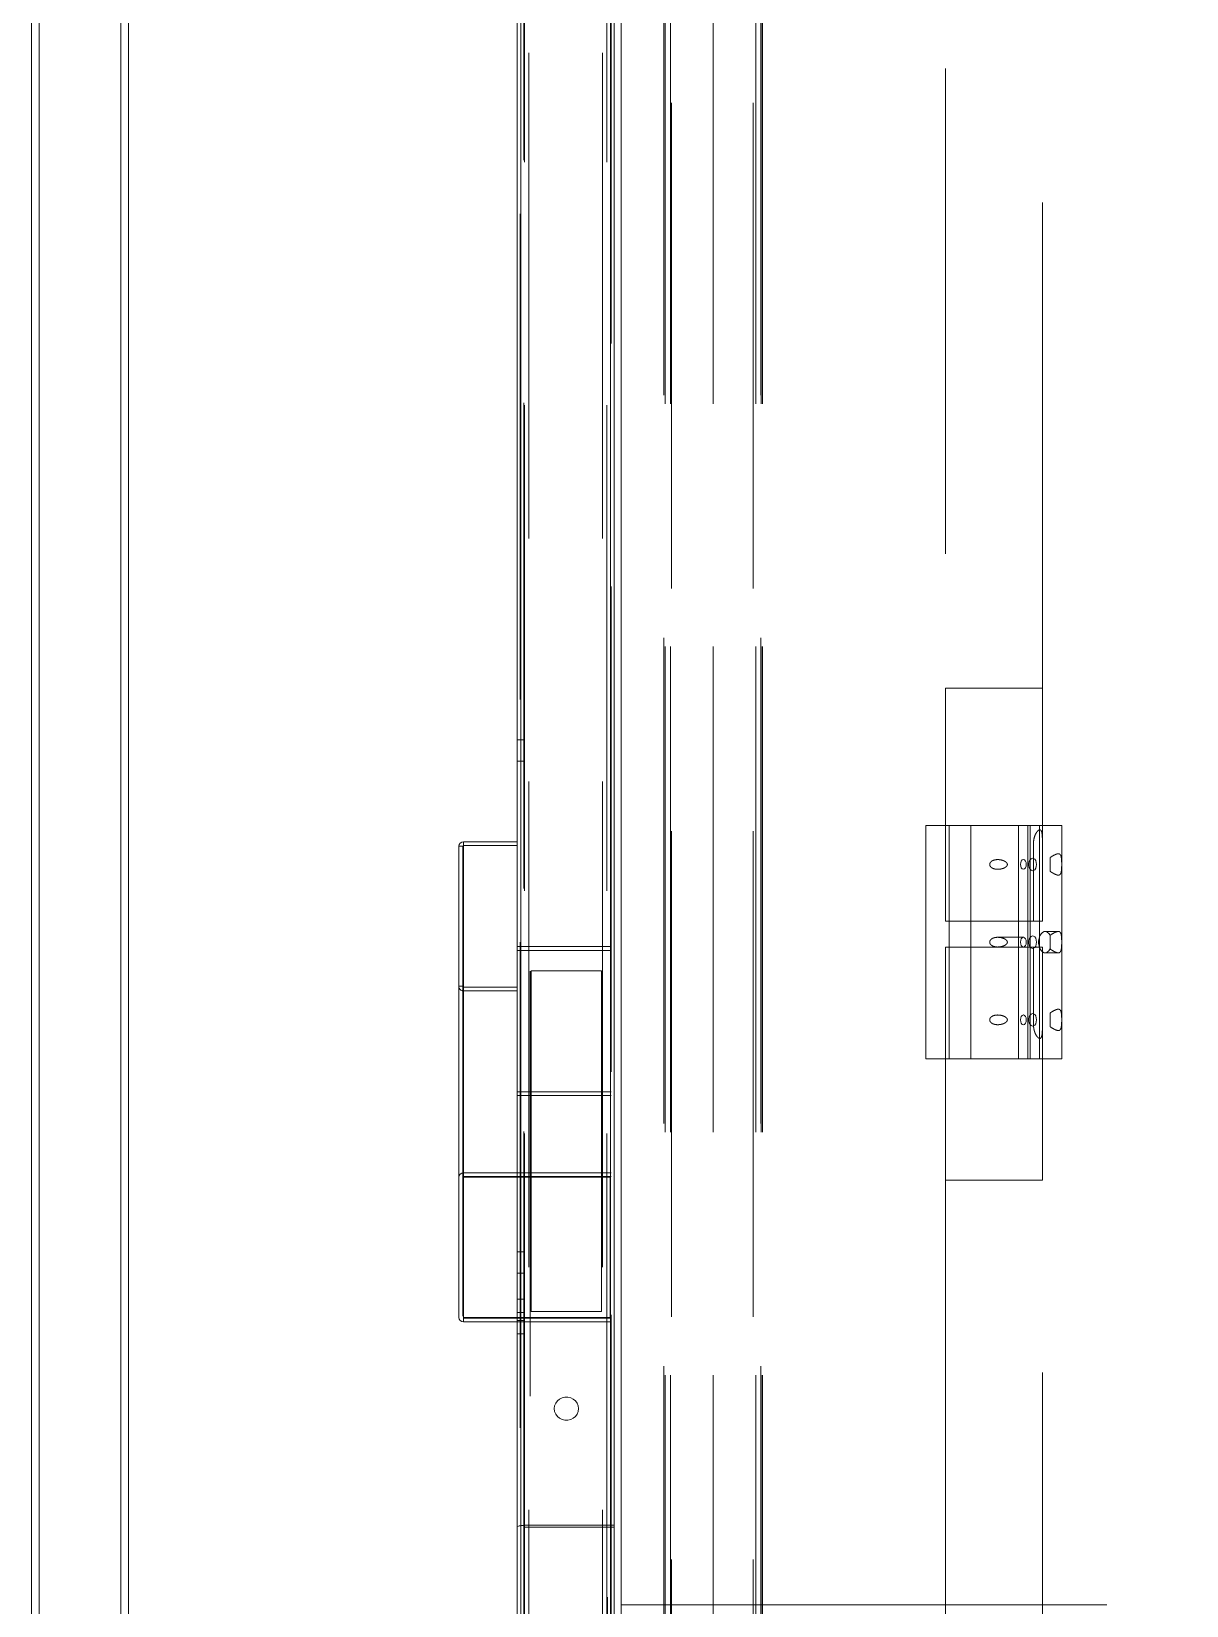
# Model space of a CAD drawing. Extents: x -2187 to 96136, y -11110 to 52208.
# Drawn here: x 48181 to 48775, y 15956 to 16766 of the extents above; entities that cross this region are included whole.
import ezdxf

# ---------------------------------------------------------------- set-up
doc = ezdxf.new("R2010")
doc.units = 0
doc.header["$LTSCALE"] = 1000
doc.header["$MEASUREMENT"] = 0
doc.linetypes.add('HIDDEN', pattern=[0.375, 0.25, -0.125])

msp = doc.modelspace()

# ---------------------------------------------------------------- linework, layer by layer
at = {"color": 144, "linetype": 'HIDDEN', "lineweight": 0}
for p, q in [((48434.029, 15949.865), (48434.029, 18345.841)), ((48434.429, 15948.786), (48434.429, 18343.343)), ((48476.829, 15948.786), (48476.829, 18342.7)), ((48432.129, 15297.282), (48432.129, 17980.408)), ((48432.529, 17980.396), (48432.529, 15274.289)), ((48478.729, 17980.396), (48478.729, 15401.67)), ((48509.665, 17574.418), (48509.665, 14494.418)), ((48553.506, 17574.418), (48553.506, 14494.418)), ((48701.129, 16428.118), (48651.129, 16428.118)), ((48653.137, 16357.288), (48653.137, 16237.288)), ((48664.287, 16357.288), (48664.287, 16237.288)), ((48688.751, 16357.288), (48688.751, 16237.288)), ((48693.529, 16237.288), (48693.529, 16357.288)), ((48400.629, 16346.654), (48402.629, 16346.654)), ((48402.629, 16346.654), (48402.629, 16178.514)), ((48403.029, 16347.037), (48403.029, 16178.546)), ((48403.029, 16347.037), (48430.629, 16347.037)), ((48696.484, 16348.118), (48696.484, 16308.118)), ((48701.078, 16308.118), (48701.078, 16348.118)), ((48704.985, 16340.807), (48704.985, 16333.768)), ((48651.149, 16308.118), (48701.109, 16308.118)), ((48704.985, 16300.807), (48704.985, 16293.768)), ((48430.629, 16294.992), (48479.129, 16294.992)), ((48479.129, 16293.074), (48430.629, 16293.074)), ((48701.109, 16294.718), (48651.149, 16294.718)), ((48696.484, 16294.718), (48696.484, 16254.718)), ((48701.078, 16254.718), (48701.078, 16294.718)), ((48437.429, 16282.357), (48437.429, 16238.789)), ((48474.029, 16282.47), (48437.829, 16282.47)), ((48437.829, 16107.179), (48437.829, 16282.47)), ((48474.029, 16107.179), (48474.029, 16282.47)), ((48402.629, 16274.551), (48400.629, 16274.551)), ((48704.985, 16260.807), (48704.985, 16253.768)), ((48437.429, 16063.497), (48437.429, 16238.789)), ((48430.629, 16220.204), (48479.129, 16220.204)), ((48430.629, 16218.287), (48479.129, 16218.287)), ((48478.629, 16176.245), (48430.629, 16176.245)), ((48478.629, 16104.141), (48478.629, 16176.245)), ((48651.129, 16174.718), (48684.333, 16174.718)), ((48684.333, 16174.718), (48701.129, 16174.718)), ((48430.629, 16104.141), (48478.629, 16104.141)), ((48479.129, 16103.758), (48430.629, 16103.758)), ((48479.129, 16101.84), (48430.629, 16101.84)), ((48474.029, 16107.179), (48437.829, 16107.179)), ((48434.429, 15997.068), (48480.629, 15997.068)), ((48434.429, 15996.103), (48480.629, 15996.103)), ((48477.229, 15949.865), (48477.229, 15960.146)), ((48484.283, 15956.096), (49424.283, 15956.096))]:
    msp.add_line(p, q, dxfattribs=at)
at = {"color": 144, "linetype": 'Continuous', "lineweight": 0}
for p, q in [((48484.283, 18301.586), (48484.283, 14058.981)), ((48484.129, 18138.945), (48484.129, 15956.096)), ((48403.029, 16348.955), (48430.629, 16348.955)), ((48400.629, 16176.926), (48400.629, 16176.245)), ((48400.629, 16104.823), (48400.629, 16176.245)), ((48402.629, 16178.514), (48402.629, 16176.926)), ((48402.629, 16104.823), (48402.629, 16176.926)), ((48403.029, 16178.546), (48403.029, 16176.628)), ((48403.029, 16176.628), (48403.029, 16176.245)), ((48403.029, 16104.141), (48403.029, 16176.245)), ((48430.629, 16176.245), (48403.029, 16176.245)), ((48400.629, 16104.823), (48400.629, 16104.141)), ((48403.029, 16104.141), (48430.629, 16104.141)), ((48403.029, 16104.141), (48403.029, 16103.758)), ((48430.629, 16103.758), (48403.029, 16103.758)), ((48430.629, 16101.84), (48403.029, 16101.84)), ((48484.129, 15956.096), (48484.283, 15956.096))]:
    msp.add_line(p, q, dxfattribs=at)
at = {"color": 7, "linetype": 'Continuous', "lineweight": 15}
for p, q in [((48430.629, 15274.787), (48430.629, 17980.936)), ((48480.629, 17981.266), (48480.629, 15274.109)), ((48432.529, 17980.396), (48432.529, 15273.863)), ((48478.729, 15273.863), (48478.729, 17980.396)), ((48180.629, 14444.418), (48180.629, 17904.418)), ((48184.629, 14448.418), (48184.629, 17900.418)), ((48230.629, 15494.418), (48230.629, 16854.418)), ((48400.629, 16346.654), (48400.629, 16176.926)), ((48403.029, 16348.955), (48403.029, 16178.546)), ((48403.029, 16178.546), (48430.629, 16178.546)), ((48403.029, 16176.628), (48430.629, 16176.628))]:
    msp.add_line(p, q, dxfattribs=at)
at = {"color": 7, "linetype": 'HIDDEN', "lineweight": 0}
for p, q in [((48478.729, 15274.289), (48478.729, 17980.396)), ((48478.729, 17980.396), (48478.729, 15401.244)), ((48479.129, 17980.464), (48479.129, 15274.109)), ((48184.629, 14448.418), (48184.629, 17900.418)), ((48226.629, 14490.418), (48226.629, 17858.418)), ((48510.129, 17854.418), (48510.129, 14494.418)), ((48552.129, 17854.418), (48552.129, 14494.418)), ((48506.837, 17574.418), (48506.837, 14494.418)), ((48531.585, 17574.418), (48531.585, 14494.418)), ((48556.334, 17574.418), (48556.334, 14494.418)), ((48557.041, 17574.418), (48557.041, 14494.418)), ((48651.129, 17497.118), (48651.129, 16428.118)), ((48701.129, 16428.118), (48701.129, 17497.118)), ((48436.629, 14630.031), (48436.629, 17188.951)), ((48474.629, 14630.031), (48474.629, 17188.951)), ((48506.129, 16828.951), (48506.129, 14494.418)), ((48556.129, 16828.951), (48556.129, 15374.418)), ((48651.149, 16428.118), (48651.149, 16308.118)), ((48701.109, 16308.118), (48701.109, 16428.118)), ((48434.029, 16401.375), (48430.629, 16401.375)), ((48430.629, 16390.375), (48434.029, 16390.375)), ((48641.129, 16357.288), (48711.129, 16357.288)), ((48641.129, 16357.288), (48641.129, 16237.288)), ((48694.83, 16357.288), (48694.83, 16237.288)), ((48699.608, 16237.288), (48699.608, 16357.288)), ((48711.129, 16237.288), (48711.129, 16357.288)), ((48691.279, 16299.788), (48677.992, 16299.788)), ((48709.235, 16302.788), (48702.428, 16302.788)), ((48651.149, 16294.718), (48651.149, 16174.718)), ((48677.992, 16294.788), (48691.279, 16294.788)), ((48701.109, 16174.718), (48701.109, 16294.718)), ((48702.428, 16291.788), (48709.212, 16291.788)), ((48430.629, 16274.167), (48403.029, 16274.167)), ((48430.629, 16272.249), (48403.029, 16272.249)), ((48641.129, 16237.288), (48711.129, 16237.288)), ((48430.629, 16178.546), (48479.129, 16178.546)), ((48430.629, 16176.628), (48479.129, 16176.628)), ((48651.129, 16174.718), (48651.129, 15450.718)), ((48701.129, 15450.718), (48701.129, 16174.718)), ((48434.029, 16137.871), (48430.629, 16137.871)), ((48430.629, 16126.871), (48434.029, 16126.871)), ((48434.029, 16113.513), (48430.629, 16113.513)), ((48434.029, 16106.629), (48430.629, 16106.629)), ((48430.629, 16102.513), (48434.029, 16102.513)), ((48430.629, 16095.629), (48434.029, 16095.629))]:
    msp.add_line(p, q, dxfattribs=at)
at = {"color": 8, "linetype": 'Continuous', "lineweight": 15}
for p, q in [((48226.629, 14490.418), (48226.629, 17002.658)), ((48403.029, 16103.758), (48403.029, 16101.84))]:
    msp.add_line(p, q, dxfattribs=at)
at = {"color": 144, "linetype": 'HIDDEN', "lineweight": 0, "flags": 128}
for points in [[(48692.791, 16337.288), (48692.676, 16338.244), (48692.348, 16339.055), (48691.858, 16339.597), (48691.279, 16339.788), (48690.7, 16339.597), (48690.21, 16339.055), (48689.882, 16338.244), (48689.767, 16337.288), (48689.882, 16336.331), (48690.21, 16335.52), (48690.7, 16334.978), (48691.279, 16334.788), (48691.858, 16334.978), (48692.348, 16335.52), (48692.676, 16336.331), (48692.791, 16337.288)], [(48698.023, 16337.288), (48697.916, 16338.343), (48697.608, 16339.284), (48697.132, 16340.008), (48696.54, 16340.438), (48695.895, 16340.526), (48695.268, 16340.264), (48694.726, 16339.679), (48694.329, 16338.834), (48694.119, 16337.823), (48694.119, 16336.753), (48694.329, 16335.741), (48694.726, 16334.896), (48695.268, 16334.311), (48695.895, 16334.049), (48696.54, 16334.137), (48697.132, 16334.567), (48697.608, 16335.291), (48697.916, 16336.232), (48698.023, 16337.288)], [(48698.023, 16297.288), (48697.916, 16298.343), (48697.608, 16299.284), (48697.132, 16300.008), (48696.54, 16300.438), (48695.895, 16300.526), (48695.268, 16300.264), (48694.726, 16299.679), (48694.329, 16298.834), (48694.119, 16297.823), (48694.119, 16296.753), (48694.329, 16295.741), (48694.726, 16294.896), (48695.268, 16294.311), (48695.895, 16294.049), (48696.54, 16294.137), (48697.132, 16294.567), (48697.608, 16295.291), (48697.916, 16296.232), (48698.023, 16297.288)], [(48704.985, 16300.807), (48704.358, 16301.768), (48703.604, 16302.433), (48702.772, 16302.758), (48701.918, 16302.722), (48701.098, 16302.328), (48700.365, 16301.601), (48699.768, 16300.59), (48699.347, 16299.36), (48699.13, 16297.994), (48699.13, 16296.581), (48699.347, 16295.215), (48699.768, 16293.985), (48700.365, 16292.974), (48701.098, 16292.247), (48701.918, 16291.853), (48702.772, 16291.817), (48703.604, 16292.143), (48704.358, 16292.807), (48704.985, 16293.768)], [(48692.791, 16257.288), (48692.676, 16258.244), (48692.348, 16259.055), (48691.858, 16259.597), (48691.279, 16259.788), (48690.7, 16259.597), (48690.21, 16259.055), (48689.882, 16258.244), (48689.767, 16257.288), (48689.882, 16256.331), (48690.21, 16255.52), (48690.7, 16254.978), (48691.279, 16254.788), (48691.858, 16254.978), (48692.348, 16255.52), (48692.676, 16256.331), (48692.791, 16257.288)], [(48698.023, 16257.288), (48697.916, 16258.343), (48697.608, 16259.284), (48697.132, 16260.008), (48696.54, 16260.438), (48695.895, 16260.526), (48695.268, 16260.264), (48694.726, 16259.679), (48694.329, 16258.834), (48694.119, 16257.823), (48694.119, 16256.753), (48694.329, 16255.741), (48694.726, 16254.896), (48695.268, 16254.311), (48695.895, 16254.049), (48696.54, 16254.137), (48697.132, 16254.567), (48697.608, 16255.291), (48697.916, 16256.232), (48698.023, 16257.288)], [(48462.279, 16057.148), (48462.098, 16055.714), (48461.564, 16054.363), (48460.708, 16053.174), (48459.58, 16052.216), (48458.246, 16051.545), (48456.783, 16051.199), (48455.276, 16051.199), (48453.813, 16051.545), (48452.479, 16052.216), (48451.351, 16053.174), (48450.495, 16054.363), (48449.961, 16055.714), (48449.779, 16057.148), (48449.961, 16058.582), (48450.495, 16059.933), (48451.351, 16061.122), (48452.479, 16062.08), (48453.813, 16062.751), (48455.276, 16063.097), (48456.783, 16063.097), (48458.246, 16062.751), (48459.58, 16062.08), (48460.708, 16061.122), (48461.564, 16059.933), (48462.098, 16058.582), (48462.279, 16057.148)], [(48430.629, 15995.989), (48430.702, 15996.199), (48430.919, 15996.402), (48431.27, 15996.589), (48431.742, 15996.752), (48432.318, 15996.886), (48432.975, 15996.986), (48433.688, 15997.047), (48434.429, 15997.068)], [(48434.429, 15997.068), (48433.688, 15997.047), (48432.975, 15996.986), (48432.318, 15996.886), (48431.742, 15996.752), (48431.27, 15996.589), (48430.919, 15996.402), (48430.702, 15996.199), (48430.629, 15995.989)]]:
    msp.add_lwpolyline(points, dxfattribs=at)
at = {"color": 7, "linetype": 'HIDDEN', "lineweight": 0, "flags": 128}
msp.add_lwpolyline([(48692.791, 16297.288), (48692.676, 16298.244), (48692.348, 16299.055), (48691.858, 16299.597), (48691.279, 16299.788), (48690.7, 16299.597), (48690.21, 16299.055), (48689.882, 16298.244), (48689.767, 16297.288), (48689.882, 16296.331), (48690.21, 16295.52), (48690.7, 16294.978), (48691.279, 16294.788), (48691.858, 16294.978), (48692.348, 16295.52), (48692.676, 16296.331), (48692.791, 16297.288)], dxfattribs=at)
at = {"color": 144, "linetype": 'Continuous', "lineweight": 0}
for centre, start, end in [((48402.981, 16346.603), 88.820971, 178.770325), ((48402.981, 16176.194), 88.820971, 178.770325), ((48402.981, 16104.192), 181.229675, 271.179029)]:
    msp.add_arc(centre, 2.352, start, end, dxfattribs=at)
at = {"color": 144, "linetype": 'HIDDEN', "lineweight": 0}
msp.add_arc((48402.981, 16274.601), 2.352, 181.229675, 271.179029, dxfattribs=at)
for points, knots in [([(48701.078, 16348.118), (48701.078, 16348.583), (48701.076, 16349.04), (48701.068, 16349.713), (48701.064, 16349.935), (48701.056, 16350.376), (48701.05, 16350.595), (48701.03, 16351.229), (48701.012, 16351.63), (48700.974, 16352.2), (48700.959, 16352.385), (48700.924, 16352.739), (48700.905, 16352.907), (48700.839, 16353.389), (48700.784, 16353.678), (48700.648, 16354.19), (48700.567, 16354.406), (48700.424, 16354.668), (48700.373, 16354.746), (48700.263, 16354.88), (48700.204, 16354.937), (48700.017, 16355.073), (48699.879, 16355.118), (48699.578, 16355.119), (48699.413, 16355.073), (48699.071, 16354.894), (48698.893, 16354.761), (48698.619, 16354.496), (48698.526, 16354.397), (48698.343, 16354.181), (48698.252, 16354.064), (48698.072, 16353.811), (48697.982, 16353.676), (48697.806, 16353.386), (48697.719, 16353.232), (48697.467, 16352.746), (48697.312, 16352.396), (48697.031, 16351.64), (48696.905, 16351.23), (48696.701, 16350.387), (48696.621, 16349.951), (48696.54, 16349.274), (48696.519, 16349.044), (48696.491, 16348.582), (48696.484, 16348.351), (48696.484, 16348.118)], [0, 0, 0, 0, 0.0625, 0.0625, 0.09375, 0.09375, 0.125, 0.125, 0.1875, 0.1875, 0.21875, 0.21875, 0.25, 0.25, 0.3125, 0.3125, 0.375, 0.375, 0.40625, 0.40625, 0.4375, 0.4375, 0.5, 0.5, 0.5625, 0.5625, 0.625, 0.625, 0.65625, 0.65625, 0.6875, 0.6875, 0.71875, 0.71875, 0.75, 0.75, 0.8125, 0.8125, 0.875, 0.875, 0.9375, 0.9375, 0.96875, 0.96875, 1, 1, 1, 1]), ([(48683.03, 16337.288), (48683.03, 16337.528), (48682.949, 16337.759), (48682.763, 16338.059), (48682.689, 16338.154), (48682.531, 16338.328), (48682.447, 16338.408), (48682.179, 16338.635), (48681.982, 16338.767), (48681.577, 16338.998), (48681.368, 16339.099), (48680.723, 16339.368), (48680.27, 16339.504), (48679.359, 16339.698), (48678.898, 16339.758), (48677.963, 16339.8), (48677.487, 16339.782), (48676.79, 16339.682), (48676.56, 16339.637), (48676.104, 16339.517), (48675.877, 16339.442), (48675.443, 16339.259), (48675.234, 16339.151), (48674.836, 16338.891), (48674.652, 16338.741), (48674.331, 16338.395), (48674.193, 16338.197), (48674.05, 16337.872), (48674.011, 16337.757), (48673.961, 16337.527), (48673.948, 16337.41), (48673.947, 16337.173), (48673.96, 16337.053), (48674.01, 16336.822), (48674.048, 16336.708), (48674.192, 16336.381), (48674.329, 16336.183), (48674.65, 16335.836), (48674.833, 16335.687), (48675.231, 16335.426), (48675.441, 16335.318), (48676.09, 16335.043), (48676.555, 16334.927), (48677.482, 16334.793), (48677.95, 16334.775), (48678.893, 16334.817), (48679.357, 16334.877), (48680.269, 16335.071), (48680.721, 16335.206), (48681.369, 16335.476), (48681.581, 16335.579), (48681.985, 16335.811), (48682.177, 16335.94), (48682.443, 16336.164), (48682.528, 16336.244), (48682.687, 16336.419), (48682.76, 16336.513), (48682.948, 16336.814), (48683.03, 16337.047), (48683.03, 16337.288)], [0, 0, 0, 0, 0.03125, 0.03125, 0.046875, 0.046875, 0.0625, 0.0625, 0.09375, 0.09375, 0.125, 0.125, 0.1875, 0.1875, 0.25, 0.25, 0.3125, 0.3125, 0.34375, 0.34375, 0.375, 0.375, 0.40625, 0.40625, 0.4375, 0.4375, 0.46875, 0.46875, 0.484375, 0.484375, 0.5, 0.5, 0.515625, 0.515625, 0.53125, 0.53125, 0.5625, 0.5625, 0.59375, 0.59375, 0.625, 0.625, 0.6875, 0.6875, 0.75, 0.75, 0.8125, 0.8125, 0.875, 0.875, 0.90625, 0.90625, 0.9375, 0.9375, 0.953125, 0.953125, 0.96875, 0.96875, 1, 1, 1, 1]), ([(48704.985, 16333.768), (48705.448, 16333.459), (48705.891, 16333.183), (48706.732, 16332.694), (48707.13, 16332.481), (48707.88, 16332.128), (48708.232, 16331.989), (48708.723, 16331.853), (48708.881, 16331.82), (48709.179, 16331.785), (48709.321, 16331.782), (48709.588, 16331.812), (48709.714, 16331.845), (48709.95, 16331.952), (48710.059, 16332.027), (48710.257, 16332.224), (48710.347, 16332.347), (48710.469, 16332.576), (48710.508, 16332.659), (48710.58, 16332.843), (48710.615, 16332.944), (48710.71, 16333.271), (48710.763, 16333.521), (48710.831, 16333.953), (48710.851, 16334.108), (48710.888, 16334.434), (48710.903, 16334.605), (48710.931, 16334.963), (48710.943, 16335.151), (48710.964, 16335.546), (48710.972, 16335.749), (48710.985, 16336.164), (48710.99, 16336.375), (48710.996, 16336.808), (48710.998, 16337.031), (48710.998, 16337.473), (48710.997, 16337.692), (48710.991, 16338.126), (48710.987, 16338.342), (48710.968, 16338.976), (48710.949, 16339.371), (48710.894, 16340.104), (48710.859, 16340.43), (48710.771, 16341.018), (48710.717, 16341.272), (48710.593, 16341.711), (48710.521, 16341.897), (48710.358, 16342.212), (48710.268, 16342.337), (48710.071, 16342.539), (48709.963, 16342.615), (48709.729, 16342.725), (48709.603, 16342.76), (48709.203, 16342.809), (48708.908, 16342.771), (48708.421, 16342.64), (48708.252, 16342.583), (48707.899, 16342.448), (48707.715, 16342.369), (48707.145, 16342.102), (48706.743, 16341.887), (48705.895, 16341.395), (48705.45, 16341.117), (48704.985, 16340.807)], [0, 0, 0, 0, 0.0625, 0.0625, 0.125, 0.125, 0.1875, 0.1875, 0.21875, 0.21875, 0.25, 0.25, 0.28125, 0.28125, 0.3125, 0.3125, 0.34375, 0.34375, 0.359375, 0.359375, 0.375, 0.375, 0.40625, 0.40625, 0.421875, 0.421875, 0.4375, 0.4375, 0.453125, 0.453125, 0.46875, 0.46875, 0.484375, 0.484375, 0.5, 0.5, 0.515625, 0.515625, 0.53125, 0.53125, 0.5625, 0.5625, 0.59375, 0.59375, 0.625, 0.625, 0.65625, 0.65625, 0.6875, 0.6875, 0.71875, 0.71875, 0.75, 0.75, 0.8125, 0.8125, 0.84375, 0.84375, 0.875, 0.875, 0.9375, 0.9375, 1, 1, 1, 1]), ([(48683.03, 16257.288), (48683.03, 16257.528), (48682.949, 16257.759), (48682.763, 16258.059), (48682.689, 16258.154), (48682.531, 16258.328), (48682.447, 16258.408), (48682.179, 16258.635), (48681.982, 16258.767), (48681.577, 16258.998), (48681.368, 16259.099), (48680.723, 16259.368), (48680.27, 16259.504), (48679.359, 16259.698), (48678.898, 16259.758), (48677.963, 16259.8), (48677.487, 16259.782), (48676.79, 16259.682), (48676.56, 16259.637), (48676.104, 16259.517), (48675.877, 16259.442), (48675.443, 16259.259), (48675.234, 16259.151), (48674.836, 16258.891), (48674.652, 16258.741), (48674.331, 16258.395), (48674.193, 16258.197), (48674.05, 16257.872), (48674.011, 16257.757), (48673.961, 16257.527), (48673.948, 16257.41), (48673.947, 16257.173), (48673.96, 16257.053), (48674.01, 16256.822), (48674.048, 16256.708), (48674.192, 16256.381), (48674.329, 16256.183), (48674.65, 16255.836), (48674.833, 16255.687), (48675.231, 16255.426), (48675.441, 16255.318), (48676.09, 16255.043), (48676.555, 16254.927), (48677.482, 16254.793), (48677.95, 16254.775), (48678.893, 16254.817), (48679.357, 16254.877), (48680.269, 16255.071), (48680.721, 16255.206), (48681.369, 16255.476), (48681.581, 16255.579), (48681.985, 16255.811), (48682.177, 16255.94), (48682.443, 16256.164), (48682.528, 16256.244), (48682.687, 16256.419), (48682.76, 16256.513), (48682.948, 16256.814), (48683.03, 16257.047), (48683.03, 16257.288)], [0, 0, 0, 0, 0.03125, 0.03125, 0.046875, 0.046875, 0.0625, 0.0625, 0.09375, 0.09375, 0.125, 0.125, 0.1875, 0.1875, 0.25, 0.25, 0.3125, 0.3125, 0.34375, 0.34375, 0.375, 0.375, 0.40625, 0.40625, 0.4375, 0.4375, 0.46875, 0.46875, 0.484375, 0.484375, 0.5, 0.5, 0.515625, 0.515625, 0.53125, 0.53125, 0.5625, 0.5625, 0.59375, 0.59375, 0.625, 0.625, 0.6875, 0.6875, 0.75, 0.75, 0.8125, 0.8125, 0.875, 0.875, 0.90625, 0.90625, 0.9375, 0.9375, 0.953125, 0.953125, 0.96875, 0.96875, 1, 1, 1, 1]), ([(48704.985, 16253.768), (48705.448, 16253.459), (48705.891, 16253.183), (48706.732, 16252.694), (48707.13, 16252.481), (48707.88, 16252.128), (48708.232, 16251.989), (48708.723, 16251.853), (48708.881, 16251.82), (48709.179, 16251.785), (48709.321, 16251.782), (48709.588, 16251.812), (48709.714, 16251.845), (48709.95, 16251.952), (48710.059, 16252.027), (48710.257, 16252.224), (48710.347, 16252.347), (48710.469, 16252.576), (48710.508, 16252.659), (48710.58, 16252.843), (48710.615, 16252.944), (48710.71, 16253.271), (48710.763, 16253.521), (48710.831, 16253.953), (48710.851, 16254.108), (48710.888, 16254.434), (48710.903, 16254.605), (48710.931, 16254.963), (48710.943, 16255.151), (48710.964, 16255.546), (48710.972, 16255.749), (48710.985, 16256.164), (48710.99, 16256.375), (48710.996, 16256.808), (48710.998, 16257.031), (48710.998, 16257.473), (48710.997, 16257.692), (48710.991, 16258.126), (48710.987, 16258.342), (48710.968, 16258.976), (48710.949, 16259.371), (48710.894, 16260.104), (48710.859, 16260.43), (48710.771, 16261.018), (48710.717, 16261.272), (48710.593, 16261.711), (48710.521, 16261.897), (48710.358, 16262.212), (48710.268, 16262.337), (48710.071, 16262.539), (48709.963, 16262.615), (48709.729, 16262.725), (48709.603, 16262.76), (48709.203, 16262.809), (48708.908, 16262.771), (48708.421, 16262.64), (48708.252, 16262.583), (48707.899, 16262.448), (48707.715, 16262.369), (48707.145, 16262.102), (48706.743, 16261.887), (48705.895, 16261.395), (48705.45, 16261.117), (48704.985, 16260.807)], [0, 0, 0, 0, 0.0625, 0.0625, 0.125, 0.125, 0.1875, 0.1875, 0.21875, 0.21875, 0.25, 0.25, 0.28125, 0.28125, 0.3125, 0.3125, 0.34375, 0.34375, 0.359375, 0.359375, 0.375, 0.375, 0.40625, 0.40625, 0.421875, 0.421875, 0.4375, 0.4375, 0.453125, 0.453125, 0.46875, 0.46875, 0.484375, 0.484375, 0.5, 0.5, 0.515625, 0.515625, 0.53125, 0.53125, 0.5625, 0.5625, 0.59375, 0.59375, 0.625, 0.625, 0.65625, 0.65625, 0.6875, 0.6875, 0.71875, 0.71875, 0.75, 0.75, 0.8125, 0.8125, 0.84375, 0.84375, 0.875, 0.875, 0.9375, 0.9375, 1, 1, 1, 1]), ([(48696.484, 16254.718), (48696.484, 16254.253), (48696.512, 16253.797), (48696.592, 16253.124), (48696.626, 16252.901), (48696.705, 16252.46), (48696.751, 16252.242), (48696.904, 16251.607), (48697.027, 16251.206), (48697.238, 16250.637), (48697.314, 16250.452), (48697.47, 16250.098), (48697.551, 16249.929), (48697.801, 16249.448), (48697.977, 16249.159), (48698.342, 16248.647), (48698.526, 16248.431), (48698.797, 16248.168), (48698.887, 16248.091), (48699.065, 16247.957), (48699.154, 16247.9), (48699.412, 16247.764), (48699.574, 16247.719), (48699.875, 16247.718), (48700.016, 16247.764), (48700.264, 16247.943), (48700.374, 16248.076), (48700.518, 16248.34), (48700.563, 16248.439), (48700.644, 16248.655), (48700.681, 16248.773), (48700.749, 16249.025), (48700.78, 16249.161), (48700.835, 16249.45), (48700.86, 16249.605), (48700.927, 16250.09), (48700.96, 16250.441), (48701.012, 16251.197), (48701.03, 16251.606), (48701.057, 16252.45), (48701.065, 16252.886), (48701.073, 16253.563), (48701.075, 16253.793), (48701.077, 16254.254), (48701.078, 16254.486), (48701.078, 16254.718)], [0, 0, 0, 0, 0.0625, 0.0625, 0.09375, 0.09375, 0.125, 0.125, 0.1875, 0.1875, 0.21875, 0.21875, 0.25, 0.25, 0.3125, 0.3125, 0.375, 0.375, 0.40625, 0.40625, 0.4375, 0.4375, 0.5, 0.5, 0.5625, 0.5625, 0.625, 0.625, 0.65625, 0.65625, 0.6875, 0.6875, 0.71875, 0.71875, 0.75, 0.75, 0.8125, 0.8125, 0.875, 0.875, 0.9375, 0.9375, 0.96875, 0.96875, 1, 1, 1, 1])]:
    msp.add_open_spline(points, degree=3, knots=knots, dxfattribs=at)
at = {"color": 7, "linetype": 'HIDDEN', "lineweight": 0}
for points, knots in [([(48683.03, 16297.288), (48683.03, 16297.528), (48682.949, 16297.759), (48682.763, 16298.059), (48682.689, 16298.154), (48682.531, 16298.328), (48682.447, 16298.408), (48682.179, 16298.635), (48681.982, 16298.767), (48681.577, 16298.998), (48681.368, 16299.099), (48680.723, 16299.368), (48680.27, 16299.504), (48679.359, 16299.698), (48678.898, 16299.758), (48677.963, 16299.8), (48677.487, 16299.782), (48676.79, 16299.682), (48676.56, 16299.637), (48676.104, 16299.517), (48675.877, 16299.442), (48675.443, 16299.259), (48675.234, 16299.151), (48674.836, 16298.891), (48674.652, 16298.741), (48674.331, 16298.395), (48674.193, 16298.197), (48674.05, 16297.872), (48674.011, 16297.757), (48673.961, 16297.527), (48673.948, 16297.41), (48673.947, 16297.173), (48673.96, 16297.053), (48674.01, 16296.822), (48674.048, 16296.708), (48674.192, 16296.381), (48674.329, 16296.183), (48674.65, 16295.836), (48674.833, 16295.687), (48675.231, 16295.426), (48675.441, 16295.318), (48676.09, 16295.043), (48676.555, 16294.927), (48677.482, 16294.793), (48677.95, 16294.775), (48678.893, 16294.817), (48679.357, 16294.877), (48680.269, 16295.071), (48680.721, 16295.206), (48681.369, 16295.476), (48681.581, 16295.579), (48681.985, 16295.811), (48682.177, 16295.94), (48682.443, 16296.164), (48682.528, 16296.244), (48682.687, 16296.419), (48682.76, 16296.513), (48682.948, 16296.814), (48683.03, 16297.047), (48683.03, 16297.288)], [0, 0, 0, 0, 0.03125, 0.03125, 0.046875, 0.046875, 0.0625, 0.0625, 0.09375, 0.09375, 0.125, 0.125, 0.1875, 0.1875, 0.25, 0.25, 0.3125, 0.3125, 0.34375, 0.34375, 0.375, 0.375, 0.40625, 0.40625, 0.4375, 0.4375, 0.46875, 0.46875, 0.484375, 0.484375, 0.5, 0.5, 0.515625, 0.515625, 0.53125, 0.53125, 0.5625, 0.5625, 0.59375, 0.59375, 0.625, 0.625, 0.6875, 0.6875, 0.75, 0.75, 0.8125, 0.8125, 0.875, 0.875, 0.90625, 0.90625, 0.9375, 0.9375, 0.953125, 0.953125, 0.96875, 0.96875, 1, 1, 1, 1]), ([(48704.985, 16293.768), (48705.448, 16293.459), (48705.891, 16293.183), (48706.732, 16292.694), (48707.13, 16292.481), (48707.88, 16292.128), (48708.232, 16291.989), (48708.723, 16291.853), (48708.881, 16291.82), (48709.179, 16291.785), (48709.321, 16291.782), (48709.588, 16291.812), (48709.714, 16291.845), (48709.95, 16291.952), (48710.059, 16292.027), (48710.257, 16292.224), (48710.347, 16292.347), (48710.469, 16292.576), (48710.508, 16292.659), (48710.58, 16292.843), (48710.615, 16292.944), (48710.71, 16293.271), (48710.763, 16293.521), (48710.831, 16293.953), (48710.851, 16294.108), (48710.888, 16294.434), (48710.903, 16294.605), (48710.931, 16294.963), (48710.943, 16295.151), (48710.964, 16295.546), (48710.972, 16295.749), (48710.985, 16296.164), (48710.99, 16296.375), (48710.996, 16296.808), (48710.998, 16297.031), (48710.998, 16297.473), (48710.997, 16297.692), (48710.991, 16298.126), (48710.987, 16298.342), (48710.968, 16298.976), (48710.949, 16299.371), (48710.894, 16300.104), (48710.859, 16300.43), (48710.771, 16301.018), (48710.717, 16301.272), (48710.593, 16301.711), (48710.521, 16301.897), (48710.358, 16302.212), (48710.268, 16302.337), (48710.071, 16302.539), (48709.963, 16302.615), (48709.729, 16302.725), (48709.603, 16302.76), (48709.203, 16302.809), (48708.908, 16302.771), (48708.421, 16302.64), (48708.252, 16302.583), (48707.899, 16302.448), (48707.715, 16302.369), (48707.145, 16302.102), (48706.743, 16301.887), (48705.895, 16301.395), (48705.45, 16301.117), (48704.985, 16300.807)], [0, 0, 0, 0, 0.0625, 0.0625, 0.125, 0.125, 0.1875, 0.1875, 0.21875, 0.21875, 0.25, 0.25, 0.28125, 0.28125, 0.3125, 0.3125, 0.34375, 0.34375, 0.359375, 0.359375, 0.375, 0.375, 0.40625, 0.40625, 0.421875, 0.421875, 0.4375, 0.4375, 0.453125, 0.453125, 0.46875, 0.46875, 0.484375, 0.484375, 0.5, 0.5, 0.515625, 0.515625, 0.53125, 0.53125, 0.5625, 0.5625, 0.59375, 0.59375, 0.625, 0.625, 0.65625, 0.65625, 0.6875, 0.6875, 0.71875, 0.71875, 0.75, 0.75, 0.8125, 0.8125, 0.84375, 0.84375, 0.875, 0.875, 0.9375, 0.9375, 1, 1, 1, 1])]:
    msp.add_open_spline(points, degree=3, knots=knots, dxfattribs=at)

doc.saveas('drawing.dxf')
